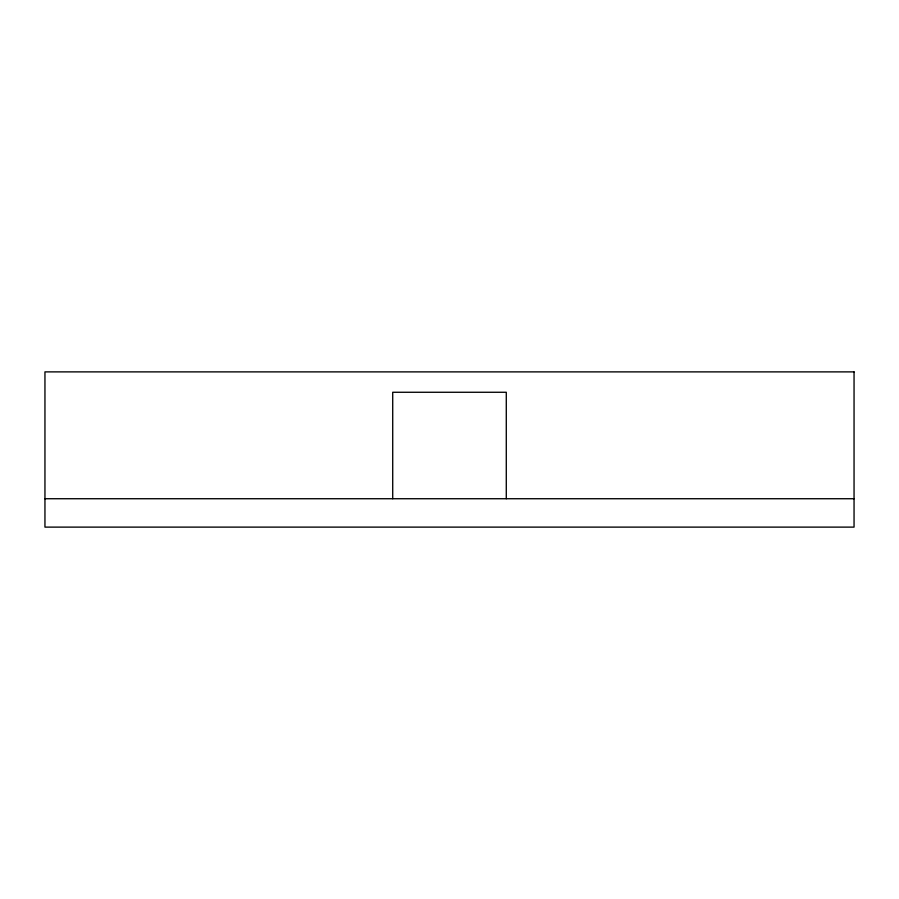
<?xml version="1.0" encoding="UTF-8"?>
<svg xmlns="http://www.w3.org/2000/svg" width="899" height="899" viewBox="0 0 899 899"><rect width="100%" height="100%" fill="white"/><g stroke="black" fill="none" stroke-linecap="round" stroke-linejoin="round"><path stroke-width="1.35" d="M44.95 498.731L854.05 498.731M506.283 498.731L506.283 392.267L392.717 392.267L392.717 498.731M854.05 371.883L44.95 371.883L44.95 527.117L854.05 527.117L854.05 371.883"/></g></svg>
